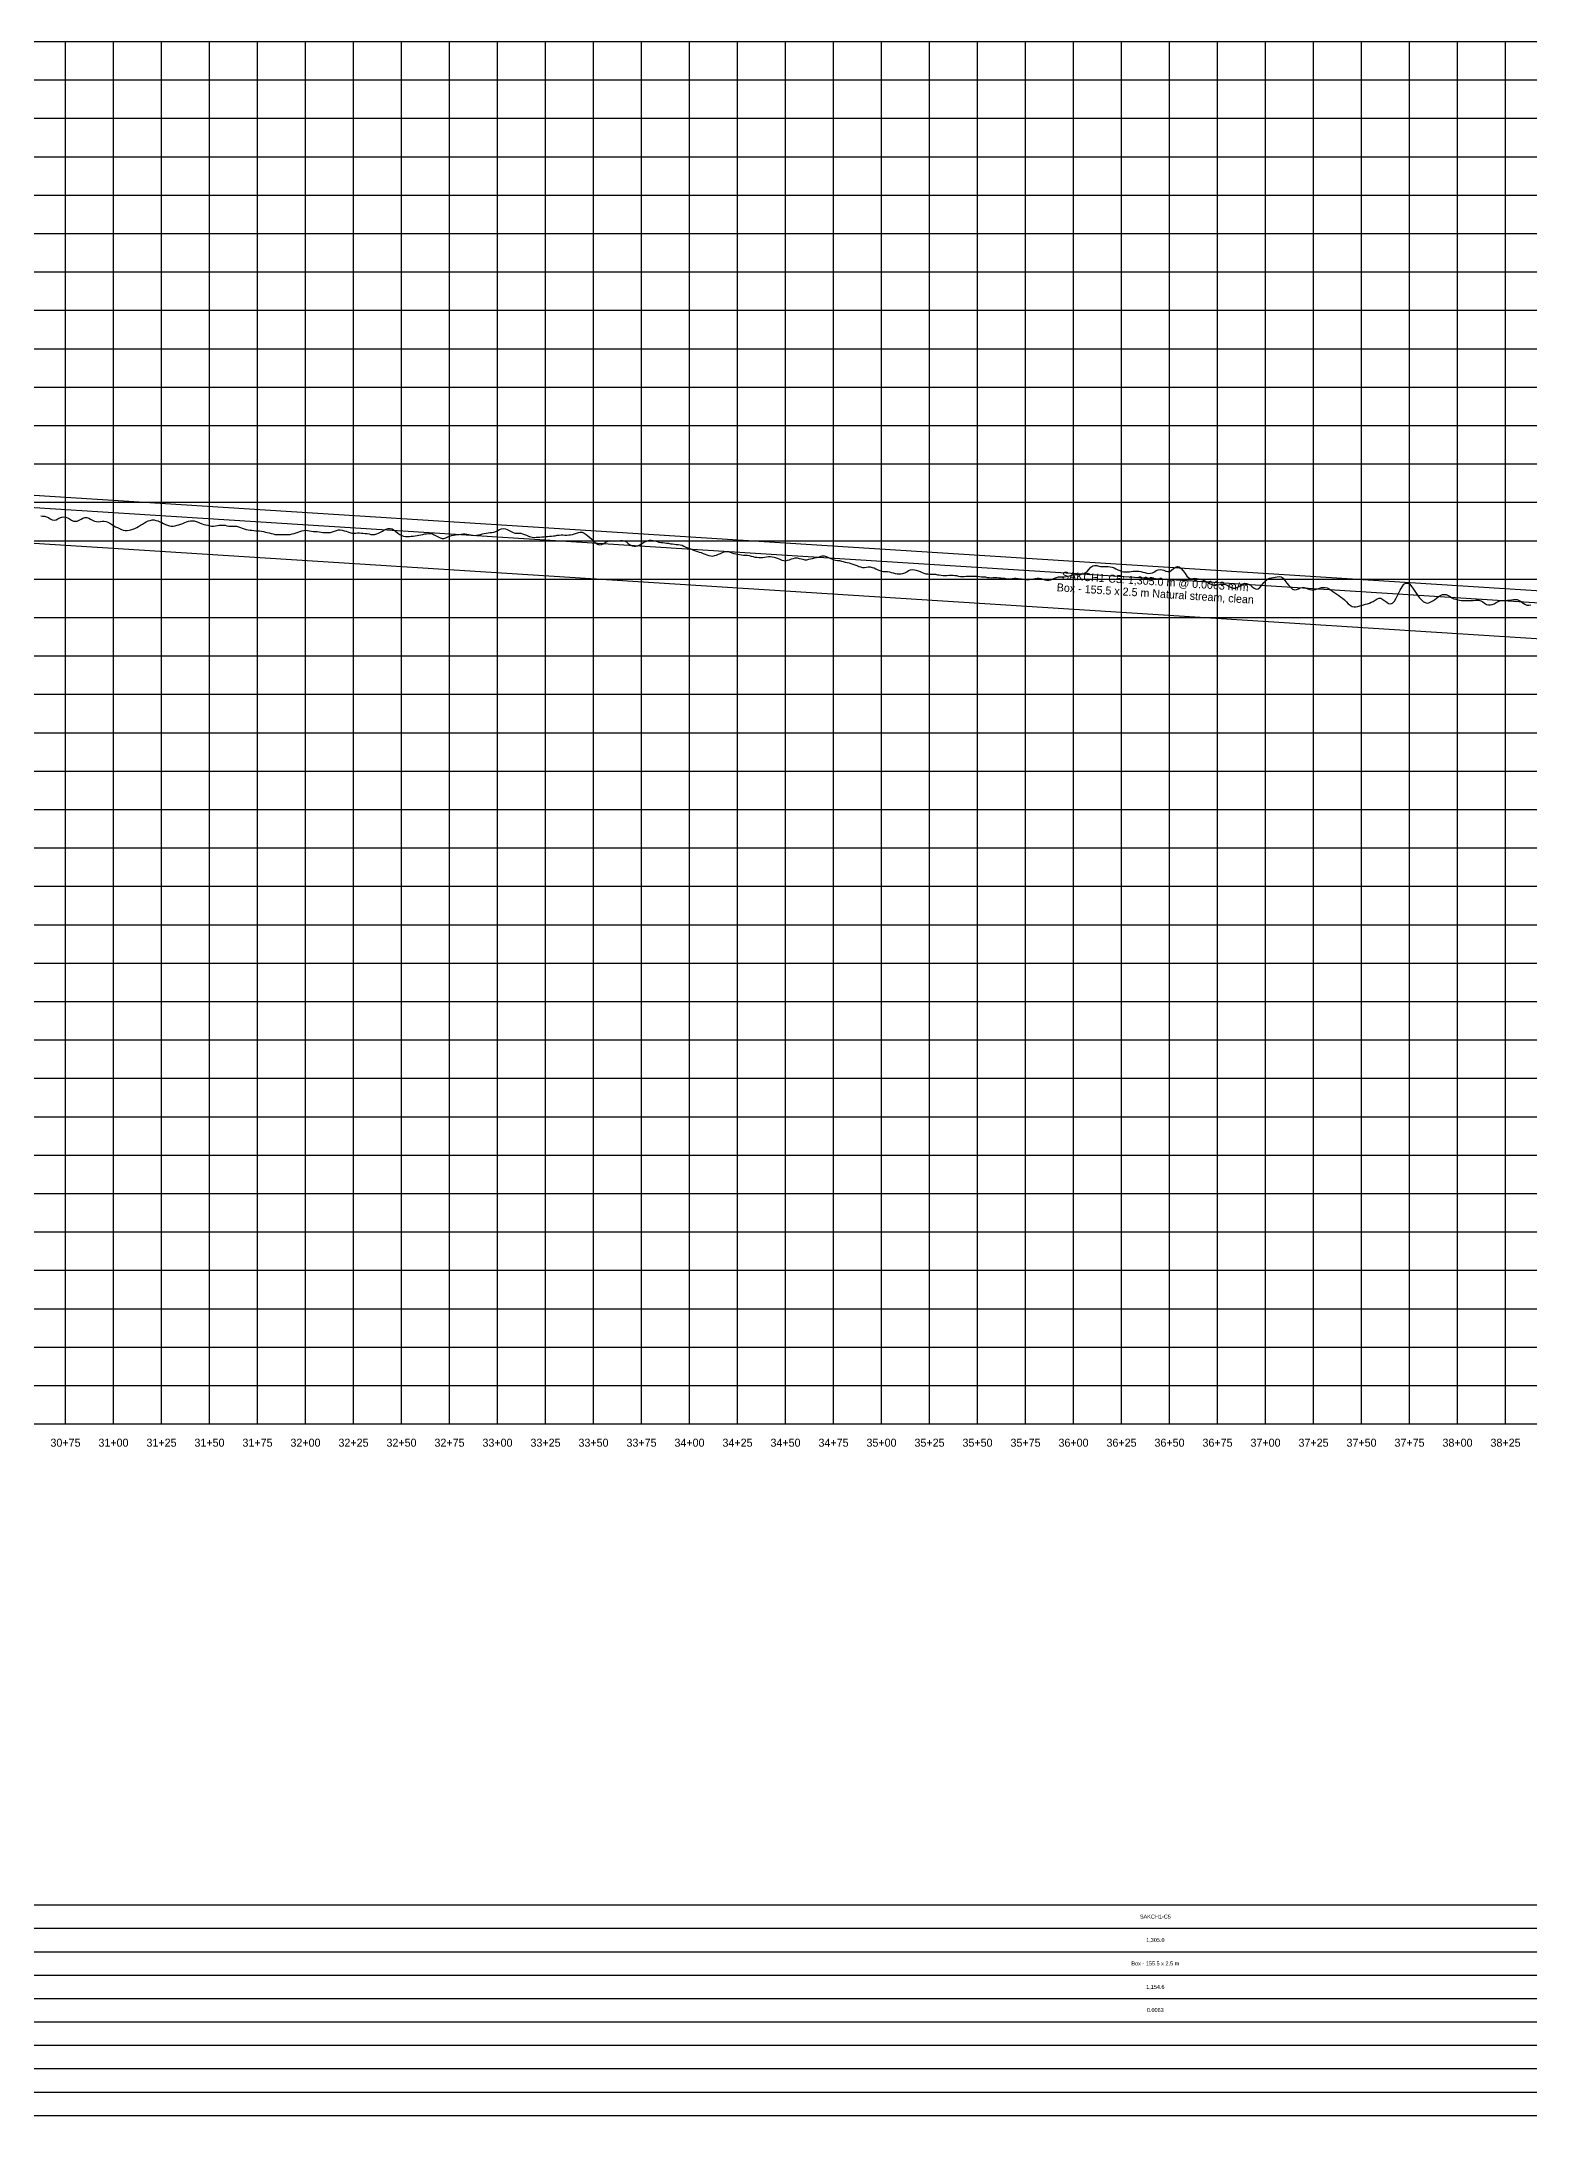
# Model space of a CAD drawing. Extents: x -64 to 12506, y -140 to 942.
# Drawn here: x 3062 to 3837, y -140 to 940 of the extents above; entities that cross this region are included whole.
import ezdxf
from ezdxf.enums import TextEntityAlignment as Align

# ---------------------------------------------------------------- set-up
doc = ezdxf.new("R2010")
doc.units = 0
for name, color, linetype in [('Annotation', 7, 'Continuous'), ('Annotation_Table', 254, 'Continuous'), ('Crown', 7, 'Continuous'), ('Grid', 254, 'Continuous'), ('Grid_Text', 7, 'Continuous'), ('Ground_Elevation', 3, 'Continuous'), ('Hydraulic_Grade', 5, 'Continuous'), ('Invert', 7, 'Continuous')]:
    doc.layers.add(name, color=color, linetype=linetype)

msp = doc.modelspace()

# ---------------------------------------------------------------- linework, layer by layer
at = {"layer": 'Annotation_Table', "color": 254}
for points in [[(-25, -30.5), (12475, -30.5)], [(-25, -42.7), (12475, -42.7)], [(-25, -54.9), (12475, -54.9)], [(-25, -67.1), (12475, -67.1)], [(-25, -79.2), (12475, -79.2)], [(-25, -91.4), (12475, -91.4)], [(-25, -103.6), (12475, -103.6)], [(-25, -115.8), (12475, -115.8)], [(-25, -128), (12475, -128)], [(-25, -140.2), (12475, -140.2)]]:
    msp.add_lwpolyline(points, dxfattribs=at)
at = {"layer": 'Crown', "color": 0}
msp.add_lwpolyline([(2990.1, 708), (4295.1, 625.3)], dxfattribs=at)
at = {"layer": 'Grid', "color": 254}
for points in [[(-25, 940), (12475, 940)], [(3075, 220), (3075, 940)], [(3100, 220), (3100, 940)], [(3125, 220), (3125, 940)], [(3150, 220), (3150, 940)], [(3175, 220), (3175, 940)], [(3200, 220), (3200, 940)], [(3225, 220), (3225, 940)], [(3250, 220), (3250, 940)], [(3275, 220), (3275, 940)], [(3300, 220), (3300, 940)], [(3325, 220), (3325, 940)], [(3350, 220), (3350, 940)], [(3375, 220), (3375, 940)], [(3400, 220), (3400, 940)], [(3425, 220), (3425, 940)], [(3450, 220), (3450, 940)], [(3475, 220), (3475, 940)], [(3500, 220), (3500, 940)], [(3525, 220), (3525, 940)], [(3550, 220), (3550, 940)], [(3575, 220), (3575, 940)], [(3600, 220), (3600, 940)], [(3625, 220), (3625, 940)], [(3650, 220), (3650, 940)], [(3675, 220), (3675, 940)], [(3700, 220), (3700, 940)], [(3725, 220), (3725, 940)], [(3750, 220), (3750, 940)], [(3775, 220), (3775, 940)], [(3800, 220), (3800, 940)], [(3825, 220), (3825, 940)], [(-25, 920), (12475, 920)], [(-25, 900), (12475, 900)], [(-25, 880), (12475, 880)], [(-25, 860), (12475, 860)], [(-25, 840), (12475, 840)], [(-25, 820), (12475, 820)], [(-25, 800), (12475, 800)], [(-25, 780), (12475, 780)], [(-25, 760), (12475, 760)], [(-25, 740), (12475, 740)], [(-25, 720), (12475, 720)], [(-25, 700), (12475, 700)], [(-25, 680), (12475, 680)], [(-25, 660), (12475, 660)], [(-25, 640), (12475, 640)], [(-25, 620), (12475, 620)], [(-25, 600), (12475, 600)], [(-25, 580), (12475, 580)], [(-25, 560), (12475, 560)], [(-25, 540), (12475, 540)], [(-25, 520), (12475, 520)], [(-25, 500), (12475, 500)], [(-25, 480), (12475, 480)], [(-25, 460), (12475, 460)], [(-25, 440), (12475, 440)], [(-25, 420), (12475, 420)], [(-25, 400), (12475, 400)], [(-25, 380), (12475, 380)], [(-25, 360), (12475, 360)], [(-25, 340), (12475, 340)], [(-25, 320), (12475, 320)], [(-25, 300), (12475, 300)], [(-25, 280), (12475, 280)], [(-25, 260), (12475, 260)], [(-25, 240), (12475, 240)], [(-25, 220), (12475, 220)]]:
    msp.add_lwpolyline(points, dxfattribs=at)
at = {"layer": 'Ground_Elevation', "color": 3}
msp.add_lwpolyline([(3062.1, 692.9), (3063.1, 692.8), (3064.1, 692.7), (3065.1, 692.4), (3066.1, 692), (3067.1, 691.4), (3068.1, 690.9), (3069.1, 690.7), (3070.1, 690.9), (3071.1, 691.4), (3072.1, 691.9), (3073.1, 692.3), (3074.1, 692.4), (3075.1, 692.3), (3076.1, 691.9), (3077.1, 691.3), (3078.1, 690.7), (3079.1, 690.2), (3080.1, 690.1), (3081.1, 690.2), (3082.1, 690.7), (3083.1, 691.2), (3084.1, 691.7), (3085.1, 692.1), (3086.1, 692.1), (3087.1, 691.8), (3088.1, 691.2), (3089.1, 690.7), (3090.1, 690.2), (3091.1, 690), (3092.1, 689.9), (3093.1, 690), (3094.1, 690.1), (3095.1, 690.1), (3096.1, 690), (3097.1, 689.7), (3098.1, 689.1), (3099.1, 688.4), (3100.1, 687.8), (3101.1, 687.3), (3102.1, 686.8), (3103.1, 686.3), (3104.1, 685.8), (3105.1, 685.5), (3106.1, 685.3), (3107.1, 685.3), (3108.1, 685.4), (3109.1, 685.6), (3110.1, 686), (3111.1, 686.4), (3112.1, 686.8), (3113.1, 687.4), (3114.1, 688), (3115.1, 688.6), (3116.1, 689.3), (3117.1, 689.9), (3118.1, 690.3), (3119.1, 690.6), (3120.1, 690.8), (3121.1, 690.8), (3122.1, 690.6), (3123.1, 690.3), (3124.1, 689.9), (3125.1, 689.4), (3126.1, 688.9), (3127.1, 688.5), (3128.1, 688), (3129.1, 687.7), (3130.1, 687.5), (3131.1, 687.5), (3132.1, 687.7), (3133.1, 688), (3134.1, 688.3), (3135.1, 688.6), (3136.1, 688.9), (3137.1, 689.4), (3138.1, 689.8), (3139.1, 690.1), (3140.1, 690.4), (3141.1, 690.4), (3142.1, 690.3), (3143.1, 690), (3144.1, 689.7), (3145.1, 689.2), (3146.1, 688.8), (3147.1, 688.5), (3148.1, 688.2), (3149.1, 688), (3150.1, 687.7), (3151.1, 687.6), (3152.1, 687.6), (3153.1, 687.8), (3154.1, 687.9), (3155.1, 688.1), (3156.1, 688.1), (3157.1, 688.1), (3158.1, 688), (3159.1, 687.8), (3160.1, 687.6), (3161.1, 687.5), (3162.1, 687.5), (3163.1, 687.5), (3164.1, 687.5), (3165.1, 687.3), (3166.1, 686.9), (3167.1, 686.6), (3168.1, 686.2), (3169.1, 685.9), (3170.1, 685.7), (3171.1, 685.5), (3172.1, 685.4), (3173.1, 685.3), (3174.1, 685.1), (3175.1, 685.1), (3176.1, 685.1), (3177.1, 685), (3178.1, 684.8), (3179.1, 684.5), (3180.1, 684.3), (3181.1, 684.1), (3182.1, 683.8), (3183.1, 683.5), (3184.1, 683.3), (3185.1, 683.2), (3186.1, 683.2), (3187.1, 683.3), (3188.1, 683.3), (3189.1, 683.3), (3190.1, 683.3), (3191.1, 683.3), (3192.1, 683.3), (3193.1, 683.5), (3194.1, 683.8), (3195.1, 684.1), (3196.1, 684.5), (3197.1, 684.8), (3198.1, 685.1), (3199.1, 685.3), (3200.1, 685.4), (3201.1, 685.3), (3202.1, 685.1), (3203.1, 684.9), (3204.1, 684.7), (3205.1, 684.7), (3206.1, 684.7), (3207.1, 684.6), (3208.1, 684.5), (3209.1, 684.3), (3210.1, 684.2), (3211.1, 684.2), (3212.1, 684.2), (3213.1, 684.3), (3214.1, 684.6), (3215.1, 684.9), (3216.1, 685.3), (3217.1, 685.6), (3218.1, 685.6), (3219.1, 685.5), (3220.1, 685.2), (3221.1, 684.9), (3222.1, 684.6), (3223.1, 684.2), (3224.1, 684), (3225.1, 683.9), (3226.1, 684), (3227.1, 684.1), (3228.1, 684.1), (3229.1, 684), (3230.1, 684), (3231.1, 683.8), (3232.1, 683.7), (3233.1, 683.5), (3234.1, 683.3), (3235.1, 683.2), (3236.1, 683.3), (3237.1, 683.5), (3238.1, 683.9), (3239.1, 684.4), (3240.1, 685), (3241.1, 685.6), (3242.1, 686), (3243.1, 686.3), (3244.1, 686.3), (3245.1, 686.1), (3246.1, 685.5), (3247.1, 684.8), (3248.1, 684), (3249.1, 683.2), (3250.1, 682.7), (3251.1, 682.4), (3252.1, 682.2), (3253.1, 682.2), (3254.1, 682.2), (3255.1, 682.3), (3256.1, 682.4), (3257.1, 682.6), (3258.1, 682.7), (3259.1, 682.8), (3260.1, 683), (3261.1, 683.2), (3262.1, 683.5), (3263.1, 683.6), (3264.1, 683.8), (3265.1, 683.7), (3266.1, 683.5), (3267.1, 683.1), (3268.1, 682.6), (3269.1, 682), (3270.1, 681.5), (3271.1, 681.2), (3272.1, 681.2), (3273.1, 681.5), (3274.1, 682), (3275.1, 682.4), (3276.1, 682.7), (3277.1, 682.9), (3278.1, 683.1), (3279.1, 683.2), (3280.1, 683.3), (3281.1, 683.4), (3282.1, 683.5), (3283.1, 683.5), (3284.1, 683.4), (3285.1, 683.3), (3286.1, 683), (3287.1, 682.8), (3288.1, 682.7), (3289.1, 682.8), (3290.1, 683), (3291.1, 683.2), (3292.1, 683.5), (3293.1, 683.7), (3294.1, 683.9), (3295.1, 684.1), (3296.1, 684.2), (3297.1, 684.3), (3298.1, 684.5), (3299.1, 684.8), (3300.1, 685.3), (3301.1, 685.8), (3302.1, 686.2), (3303.1, 686.3), (3304.1, 686.1), (3305.1, 685.8), (3306.1, 685.3), (3307.1, 684.7), (3308.1, 684.2), (3309.1, 683.9), (3310.1, 683.9), (3311.1, 684), (3312.1, 683.9), (3313.1, 683.6), (3314.1, 683.2), (3315.1, 682.8), (3316.1, 682.4), (3317.1, 682), (3318.1, 681.8), (3319.1, 681.7), (3320.1, 681.8), (3321.1, 681.9), (3322.1, 681.9), (3323.1, 682), (3324.1, 682), (3325.1, 682.1), (3326.1, 682.2), (3327.1, 682.3), (3328.1, 682.4), (3329.1, 682.5), (3330.1, 682.6), (3331.1, 682.8), (3332.1, 682.9), (3333.1, 683), (3334.1, 683), (3335.1, 682.9), (3336.1, 682.9), (3337.1, 683), (3338.1, 683.1), (3339.1, 683.3), (3340.1, 683.5), (3341.1, 683.9), (3342.1, 684.2), (3343.1, 684.5), (3344.1, 684.4), (3345.1, 684), (3346.1, 683.3), (3347.1, 682.5), (3348.1, 681.7), (3349.1, 680.8), (3350.1, 679.8), (3351.1, 678.9), (3352.1, 678.2), (3353.1, 677.9), (3354.1, 678), (3355.1, 678.4), (3356.1, 679), (3357.1, 679.6), (3358.1, 680), (3359.1, 680.1), (3360.1, 680), (3361.1, 679.8), (3362.1, 679.9), (3363.1, 680), (3364.1, 680.1), (3365.1, 680.1), (3366.1, 679.9), (3367.1, 679.4), (3368.1, 678.6), (3369.1, 677.9), (3370.1, 677.4), (3371.1, 677.1), (3372.1, 677.1), (3373.1, 677.4), (3374.1, 677.9), (3375.1, 678.5), (3376.1, 679.1), (3377.1, 679.6), (3378.1, 680), (3379.1, 680.2), (3380.1, 680.2), (3381.1, 680.1), (3382.1, 679.9), (3383.1, 679.6), (3384.1, 679.3), (3385.1, 679.1), (3386.1, 679), (3387.1, 678.8), (3388.1, 678.7), (3389.1, 678.7), (3390.1, 678.4), (3391.1, 678.4), (3392.1, 678.2), (3393.1, 678.1), (3394.1, 678), (3395.1, 677.9), (3396.1, 677.6), (3397.1, 677.1), (3398.1, 676.7), (3399.1, 676.3), (3400.1, 676), (3401.1, 675.6), (3402.1, 675.1), (3403.1, 674.7), (3404.1, 674.4), (3405.1, 674.1), (3406.1, 673.8), (3407.1, 673.4), (3408.1, 673), (3409.1, 672.6), (3410.1, 672.3), (3411.1, 672.1), (3412.1, 672), (3413.1, 672.2), (3414.1, 672.5), (3415.1, 672.9), (3416.1, 673.3), (3417.1, 673.8), (3418.1, 674.2), (3419.1, 674.4), (3420.1, 674.3), (3421.1, 674), (3422.1, 673.6), (3423.1, 673.3), (3424.1, 673.1), (3425.1, 673), (3426.1, 672.8), (3427.1, 672.6), (3428.1, 672.4), (3429.1, 672.4), (3430.1, 672.4), (3431.1, 672.3), (3432.1, 672), (3433.1, 671.7), (3434.1, 671.5), (3435.1, 671.4), (3436.1, 671.2), (3437.1, 671.2), (3438.1, 671.2), (3439.1, 671.4), (3440.1, 671.6), (3441.1, 671.8), (3442.1, 671.8), (3443.1, 671.6), (3444.1, 671.4), (3445.1, 671.1), (3446.1, 670.7), (3447.1, 670.3), (3448.1, 669.9), (3449.1, 669.6), (3450.1, 669.5), (3451.1, 669.8), (3452.1, 670.1), (3453.1, 670.5), (3454.1, 670.8), (3455.1, 671.1), (3456.1, 671.1), (3457.1, 670.8), (3458.1, 670.5), (3459.1, 670.3), (3460.1, 670.1), (3461.1, 670.1), (3462.1, 670.3), (3463.1, 670.5), (3464.1, 670.7), (3465.1, 671), (3466.1, 671.2), (3467.1, 671.5), (3468.1, 671.8), (3469.1, 672.1), (3470.1, 672.1), (3471.1, 671.8), (3472.1, 671.4), (3473.1, 670.9), (3474.1, 670.5), (3475.1, 670.1), (3476.1, 669.9), (3477.1, 669.7), (3478.1, 669.6), (3479.1, 669.4), (3480.1, 669.2), (3481.1, 668.9), (3482.1, 668.6), (3483.1, 668.4), (3484.1, 668.1), (3485.1, 667.8), (3486.1, 667.5), (3487.1, 667.1), (3488.1, 666.6), (3489.1, 666.3), (3490.1, 666.1), (3491.1, 666.1), (3492.1, 666.2), (3493.1, 666.3), (3494.1, 666.3), (3495.1, 666.1), (3496.1, 665.9), (3497.1, 665.4), (3498.1, 664.9), (3499.1, 664.4), (3500.1, 664.1), (3501.1, 664), (3502.1, 663.9), (3503.1, 663.9), (3504.1, 663.7), (3505.1, 663.5), (3506.1, 663.2), (3507.1, 662.9), (3508.1, 662.8), (3509.1, 662.8), (3510.1, 662.8), (3511.1, 662.9), (3512.1, 663.3), (3513.1, 663.8), (3514.1, 664.4), (3515.1, 664.8), (3516.1, 665), (3517.1, 664.9), (3518.1, 664.7), (3519.1, 664.3), (3520.1, 663.9), (3521.1, 663.4), (3522.1, 663), (3523.1, 662.8), (3524.1, 662.7), (3525.1, 662.6), (3526.1, 662.6), (3527.1, 662.5), (3528.1, 662.5), (3529.1, 662.3), (3530.1, 662.2), (3531.1, 662), (3532.1, 661.9), (3533.1, 661.9), (3534.1, 661.9), (3535.1, 662), (3536.1, 662), (3537.1, 662), (3538.1, 661.9), (3539.1, 661.8), (3540.1, 661.5), (3541.1, 661.4), (3542.1, 661.3), (3543.1, 661.4), (3544.1, 661.5), (3545.1, 661.5), (3546.1, 661.6), (3547.1, 661.6), (3548.1, 661.6), (3549.1, 661.6), (3550.1, 661.5), (3551.1, 661.3), (3552.1, 661.2), (3553.1, 661.2), (3554.1, 661.1), (3555.1, 660.9), (3556.1, 660.8), (3557.1, 660.7), (3558.1, 660.8), (3559.1, 660.8), (3560.1, 660.8), (3561.1, 660.7), (3562.1, 660.6), (3563.1, 660.5), (3564.1, 660.4), (3565.1, 660.2), (3566.1, 660.2), (3567.1, 660.1), (3568.1, 660.3), (3569.1, 660.4), (3570.1, 660.4), (3571.1, 660.3), (3572.1, 660.2), (3573.1, 660.1), (3574.1, 660), (3575.1, 659.8), (3576.1, 659.7), (3577.1, 659.8), (3578.1, 659.9), (3579.1, 660.1), (3580.1, 660.3), (3581.1, 660.5), (3582.1, 660.5), (3583.1, 660.3), (3584.1, 659.9), (3585.1, 659.6), (3586.1, 659.4), (3587.1, 659.4), (3588.1, 659.6), (3589.1, 660), (3590.1, 660.5), (3591.1, 660.9), (3592.1, 661.1), (3593.1, 661.2), (3594.1, 661.2), (3595.1, 661.2), (3596.1, 661.3), (3597.1, 661.5), (3598.1, 661.7), (3599.1, 662), (3600.1, 662.3), (3601.1, 662.4), (3602.1, 662.4), (3603.1, 662.4), (3604.1, 662.5), (3605.1, 662.8), (3606.1, 663.2), (3607.1, 664), (3608.1, 665.1), (3609.1, 666.2), (3610.1, 666.9), (3611.1, 667.1), (3612.1, 667.1), (3613.1, 666.8), (3614.1, 666.6), (3615.1, 666.6), (3616.1, 666.6), (3617.1, 666.6), (3618.1, 666.6), (3619.1, 666.4), (3620.1, 666.2), (3621.1, 665.8), (3622.1, 665.3), (3623.1, 664.9), (3624.1, 664.4), (3625.1, 664), (3626.1, 663.7), (3627.1, 663.7), (3628.1, 663.8), (3629.1, 663.8), (3630.1, 663.9), (3631.1, 664.1), (3632.1, 664.2), (3633.1, 664.2), (3634.1, 664.1), (3635.1, 663.9), (3636.1, 663.6), (3637.1, 663.4), (3638.1, 663.1), (3639.1, 662.9), (3640.1, 663), (3641.1, 663.3), (3642.1, 663.8), (3643.1, 664.4), (3644.1, 664.8), (3645.1, 665), (3646.1, 664.9), (3647.1, 664.6), (3648.1, 664.2), (3649.1, 663.9), (3650.1, 664), (3651.1, 664.7), (3652.1, 665.6), (3653.1, 666.2), (3654.1, 666.5), (3655.1, 666.4), (3656.1, 665.6), (3657.1, 664.3), (3658.1, 662.9), (3659.1, 661.6), (3660.1, 660.6), (3661.1, 660.2), (3662.1, 660.3), (3663.1, 660.4), (3664.1, 660.3), (3665.1, 660.2), (3666.1, 660), (3667.1, 659.7), (3668.1, 659.3), (3669.1, 658.8), (3670.1, 658.2), (3671.1, 657.6), (3672.1, 657.2), (3673.1, 656.9), (3674.1, 656.8), (3675.1, 657), (3676.1, 657.2), (3677.1, 657.3), (3678.1, 657.3), (3679.1, 657.1), (3680.1, 656.8), (3681.1, 656.2), (3682.1, 655.7), (3683.1, 655.3), (3684.1, 655.3), (3685.1, 655.6), (3686.1, 656.1), (3687.1, 656.9), (3688.1, 657.5), (3689.1, 657.8), (3690.1, 657.7), (3691.1, 657.3), (3692.1, 656.8), (3693.1, 656), (3694.1, 655.2), (3695.1, 654.7), (3696.1, 654.9), (3697.1, 655.6), (3698.1, 656.8), (3699.1, 658.2), (3700.1, 659.2), (3701.1, 660), (3702.1, 660.5), (3703.1, 660.7), (3704.1, 660.9), (3705.1, 661), (3706.1, 661.2), (3707.1, 661.4), (3708.1, 661.2), (3709.1, 660.5), (3710.1, 659.2), (3711.1, 657.9), (3712.1, 656.6), (3713.1, 655.6), (3714.1, 654.8), (3715.1, 654.4), (3716.1, 654.5), (3717.1, 654.9), (3718.1, 655.4), (3719.1, 655.6), (3720.1, 655.6), (3721.1, 655.2), (3722.1, 654.9), (3723.1, 654.6), (3724.1, 654.4), (3725.1, 654.4), (3726.1, 654.5), (3727.1, 654.9), (3728.1, 655.2), (3729.1, 655.6), (3730.1, 655.7), (3731.1, 655.7), (3732.1, 655.4), (3733.1, 654.9), (3734.1, 654.3), (3735.1, 653.6), (3736.1, 652.9), (3737.1, 652.2), (3738.1, 651.5), (3739.1, 650.8), (3740.1, 650), (3741.1, 649.2), (3742.1, 648.2), (3743.1, 647.2), (3744.1, 646.4), (3745.1, 645.8), (3746.1, 645.5), (3747.1, 645.5), (3748.1, 645.7), (3749.1, 646), (3750.1, 646.3), (3751.1, 646.6), (3752.1, 646.9), (3753.1, 647.2), (3754.1, 647.5), (3755.1, 647.9), (3756.1, 648.4), (3757.1, 649.1), (3758.1, 649.7), (3759.1, 650), (3760.1, 650), (3761.1, 649.4), (3762.1, 648.7), (3763.1, 647.9), (3764.1, 647.3), (3765.1, 647.2), (3766.1, 647.5), (3767.1, 648.5), (3768.1, 650.1), (3769.1, 652.1), (3770.1, 654.2), (3771.1, 655.9), (3772.1, 657.3), (3773.1, 657.9), (3774.1, 657.9), (3775.1, 657.3), (3776.1, 656.1), (3777.1, 654.7), (3778.1, 653.2), (3779.1, 651.7), (3780.1, 650.4), (3781.1, 649.3), (3782.1, 648.4), (3783.1, 647.8), (3784.1, 647.5), (3785.1, 647.7), (3786.1, 648.1), (3787.1, 648.7), (3788.1, 649.4), (3789.1, 650.1), (3790.1, 650.9), (3791.1, 651.5), (3792.1, 651.9), (3793.1, 652), (3794.1, 651.9), (3795.1, 651.5), (3796.1, 650.9), (3797.1, 650.3), (3798.1, 649.8), (3799.1, 649.5), (3800.1, 649.2), (3801.1, 649), (3802.1, 648.9), (3803.1, 648.8), (3804.1, 648.8), (3805.1, 648.8), (3806.1, 648.9), (3807.1, 648.9), (3808.1, 648.9), (3809.1, 649), (3810.1, 649.1), (3811.1, 649), (3812.1, 648.7), (3813.1, 648.1), (3814.1, 647.4), (3815.1, 646.8), (3816.1, 646.6), (3817.1, 646.6), (3818.1, 646.8), (3819.1, 647.2), (3820.1, 647.8), (3821.1, 648.4), (3822.1, 648.8), (3823.1, 648.9), (3824.1, 648.9), (3825.1, 648.9), (3826.1, 649), (3827.1, 649.1), (3828.1, 649.2), (3829.1, 649.3), (3830.1, 649.4), (3831.1, 649.3), (3832.1, 648.9), (3833.1, 648.3), (3834.1, 647.5), (3835.1, 646.9), (3836.1, 646.5), (3837.1, 646.4), (3838.1, 646.6)], dxfattribs=at)
at = {"layer": 'Hydraulic_Grade', "color": 5}
msp.add_lwpolyline([(2990.1, 701.7), (4295.1, 619)], dxfattribs=at)
at = {"layer": 'Invert', "color": 0}
msp.add_lwpolyline([(2990.1, 683), (4295.1, 600.3)], dxfattribs=at)

# ---------------------------------------------------------------- texts
at = {"layer": 'Annotation', "color": 0}
for s, p in [('SAKCH1-C5: 1,305.0 m @ 0.0063 m/m', (3642.6, 658.8)), ('Box - 155.5 x 2.5 m Natural stream, clean', (3642.6, 652.5))]:
    msp.add_text(s, height=4.167, rotation=356.3726, dxfattribs=at).set_placement(p, align=Align.MIDDLE_CENTER)
at = {"layer": 'Annotation_Table', "color": 0}
for s, height, p in [('SAKCH1-C5', 2.08, (3642.6, -36.6)), ('1,305.0', 2.08, (3642.6, -48.8)), ('Box - 155.5 x 2.5 m', 2.083, (3642.6, -61)), ('1,154.6', 2.08, (3642.6, -73.2)), ('0.0063', 2.08, (3642.6, -85.3))]:
    msp.add_text(s, height=height, dxfattribs=at).set_placement(p, align=Align.MIDDLE_CENTER)
at = {"layer": 'Grid_Text', "color": 0}
for s, p in [('30+75', (3075, 212.3)), ('31+00', (3100, 212.3)), ('31+25', (3125, 212.3)), ('31+50', (3150, 212.3)), ('31+75', (3175, 212.3)), ('32+00', (3200, 212.3)), ('32+25', (3225, 212.3)), ('32+50', (3250, 212.3)), ('32+75', (3275, 212.3)), ('33+00', (3300, 212.3)), ('33+25', (3325, 212.3)), ('33+50', (3350, 212.3)), ('33+75', (3375, 212.3)), ('34+00', (3400, 212.3)), ('34+25', (3425, 212.3)), ('34+50', (3450, 212.3)), ('34+75', (3475, 212.3)), ('35+00', (3500, 212.3)), ('35+25', (3525, 212.3)), ('35+50', (3550, 212.3)), ('35+75', (3575, 212.3)), ('36+00', (3600, 212.3)), ('36+25', (3625, 212.3)), ('36+50', (3650, 212.3)), ('36+75', (3675, 212.3)), ('37+00', (3700, 212.3)), ('37+25', (3725, 212.3)), ('37+50', (3750, 212.3)), ('37+75', (3775, 212.3)), ('38+00', (3800, 212.3)), ('38+25', (3825, 212.3))]:
    msp.add_text(s, height=4.17, dxfattribs=at).set_placement(p, align=Align.TOP_CENTER)

doc.saveas('drawing.dxf')
